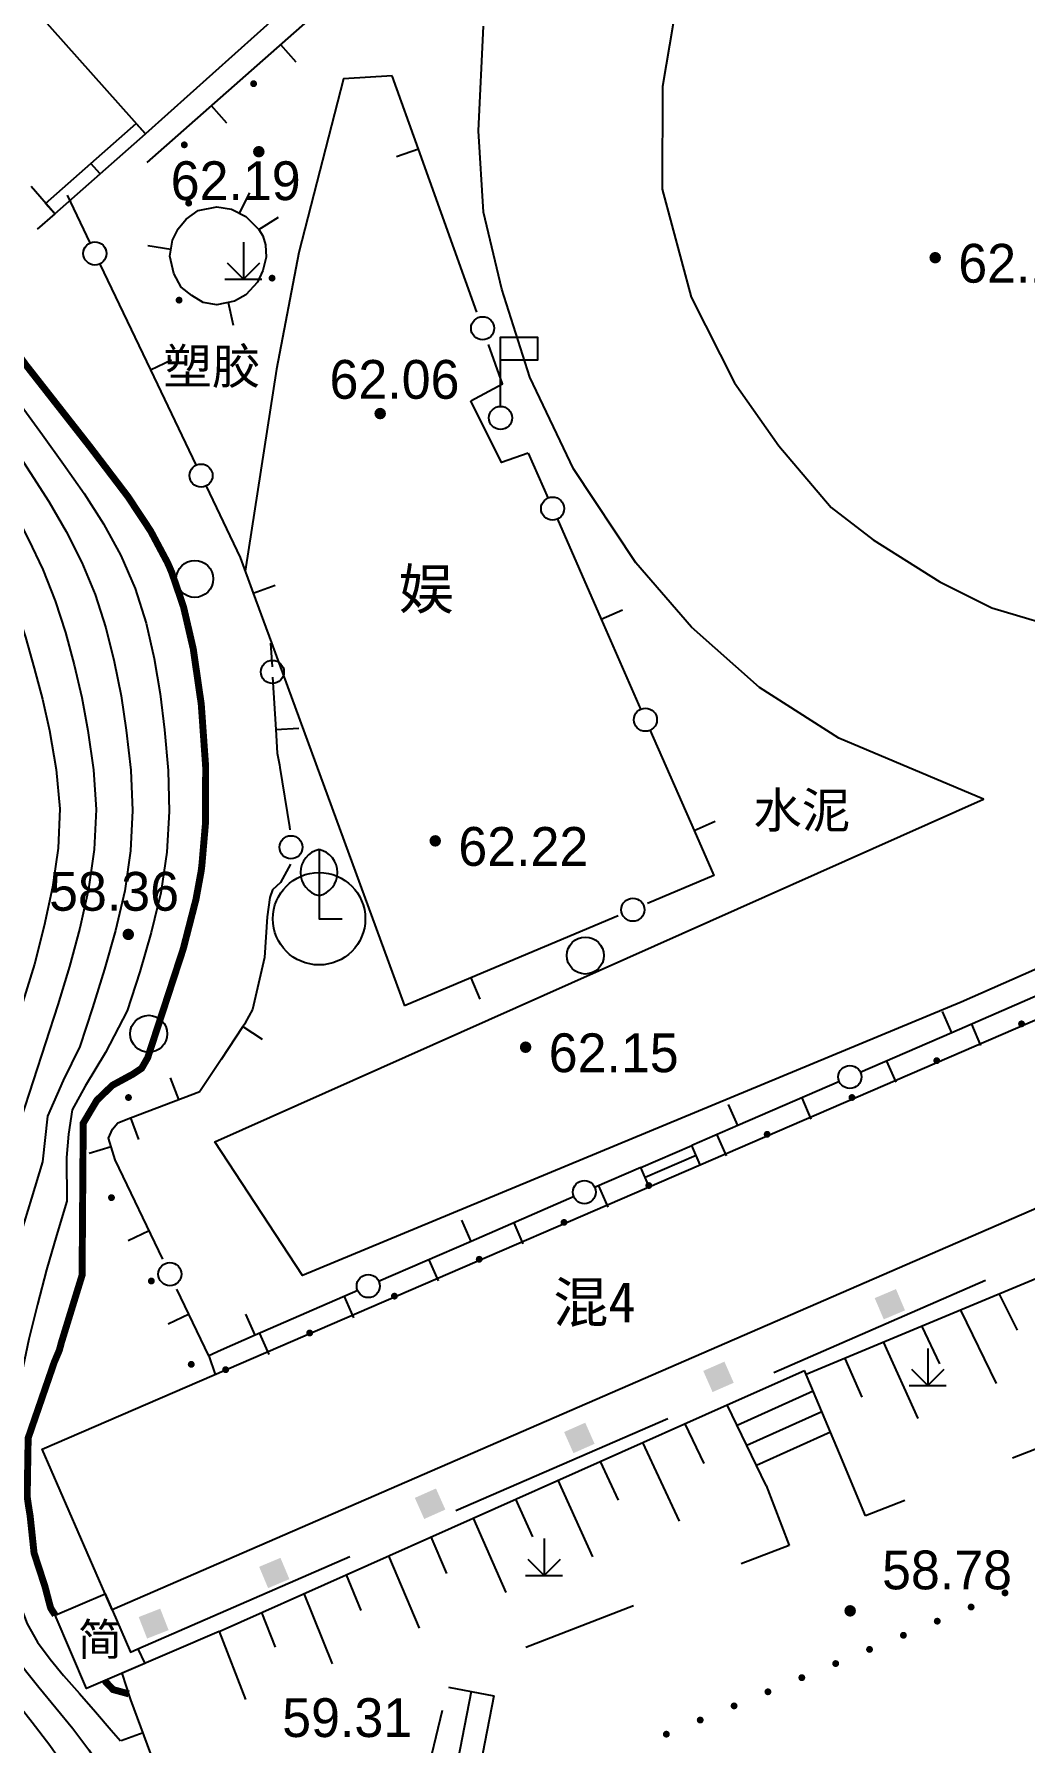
# Model space of a CAD drawing. Header units: metres. Extents: x 36500 to 80772748, y -35000 to 5806266.
# Drawn here: x 40382541.4 to 40382584.2, y 2902314.1 to 2902388.1 of the extents above; entities that cross this region are included whole.
import ezdxf
from ezdxf.enums import TextEntityAlignment as Align

# ---------------------------------------------------------------- set-up
doc = ezdxf.new("R2010")
doc.units = ezdxf.units.M
doc.header["$LTSCALE"] = 10
for name, pattern in [('2', [0]), ('236', [1.5, 1, -0.5]), ('243432', [0]), ('399400', [0]), ('563', [1, 0.5, -0.5]), ('815', [0]), ('816', [0])]:
    doc.linetypes.add(name, pattern=pattern)
doc.layers.add('dx', color=252, linetype='Continuous')
doc.styles.add('DMZD', font='')
doc.styles.add('GKXD', font='')
doc.styles.add('JMHT', font='simhei.ttf')
doc.styles.add('JMXD', font='')
doc.styles.add('JTXD', font='')
doc.styles.get('DMZD').set_extended_font_data('方正中等线简体')
doc.styles.get('GKXD').set_extended_font_data('SimSun')
doc.styles.get('JMXD').set_extended_font_data('SimSun')
doc.styles.get('JTXD').set_extended_font_data('SimSun')
doc.linetypes.add('120', pattern='A,0,[149,SSAAA.SHX,S=0.1,R=0,X=0,Y=0],-0.8', length=0.8)

# ---------------------------------------------------------------- blocks, each defined once
blk = doc.blocks.new('9372010')
at = {"color": 0, "linetype": 'Continuous', "flags": 128}
blk.add_lwpolyline([(0, 3), (0, 0), (1, 0)], dxfattribs=at)
at = {"color": 0, "linetype": 'Continuous'}
for centre, start, end in [((0.225, 2), 102.68038, 257.31962), ((-0.225, 2), 282.68038, 437.31962)]:
    blk.add_arc(centre, 1.025, start, end, dxfattribs=at)
blk = doc.blocks.new('937100')
at = {"color": 0, "linetype": 'Continuous', "lineweight": -3}
blk.add_circle((0, 0), 0.8, dxfattribs=at)
blk = doc.blocks.new('954200')
at = {"color": 0, "linetype": 'Continuous', "lineweight": -3, "flags": 128}
for points in [[(0, 1.6), (0, 0), (0.707, 0.707)], [(-0.8, 0), (0.8, 0)], [(-0.707, 0.707), (0, 0)]]:
    blk.add_lwpolyline(points, dxfattribs=at)
blk = doc.blocks.new('931300')
at = {"color": 0, "linetype": 'Continuous', "lineweight": -3}
blk.add_circle((0, 0), 0.8, dxfattribs=at)
blk = doc.blocks.new('2120110')
at = {"color": 0, "style": 'JMHT'}
blk.add_text('简', height=1.4, dxfattribs=at).set_placement((0, 0), align=Align.MIDDLE_CENTER)
blk = doc.blocks.new('6452110')
at = {"linetype": '2'}
h = blk.add_hatch(color=0, dxfattribs=at)
edge = h.paths.add_edge_path(flags=0)
edge.add_arc((0, 0.85), 0.15, 0, 360)
blk = doc.blocks.new('6452120')
at = {"color": 0, "linetype": 'Continuous', "flags": 128}
blk.add_lwpolyline([(0, 0), (0, 1)], dxfattribs=at)
blk = doc.blocks.new('2382010')
at = {"linetype": '2'}
blk.add_hatch(color=0, dxfattribs=at).paths.add_polyline_path([(-0.5, -0.5), (0.5, -0.5), (0.5, 0.5), (-0.5, 0.5)])
blk = doc.blocks.new('361700')
at = {"color": 0, "linetype": 'Continuous', "lineweight": -3, "flags": 128}
blk.add_lwpolyline([(0, 0.5), (0, 3.5), (1.6, 3.5), (1.6, 2.5), (0, 2.5)], dxfattribs=at)
at = {"color": 0, "linetype": 'Continuous', "lineweight": -3}
blk.add_circle((0, 0), 0.5, dxfattribs=at)
blk = doc.blocks.new('3450010')
at = {"color": 0, "linetype": 'Continuous', "flags": 128}
blk.add_lwpolyline([(0, 0), (0, 2)], dxfattribs=at)
blk = doc.blocks.new('gc200')
at = {"linetype": '2'}
h = blk.add_hatch(color=0, dxfattribs=at)
edge = h.paths.add_edge_path(flags=0)
edge.add_arc((0, 0), 0.25, 0, 360)

msp = doc.modelspace()

# ---------------------------------------------------------------- hatches: boundary and pattern name
at = {"layer": 'dx', "linetype": '2'}
h = msp.add_hatch(color=252, dxfattribs=at)
edge = h.paths.add_edge_path(flags=0)
edge.add_arc((40382550.843, 2902385.959), 0.15, 0, 360)
h = msp.add_hatch(color=252, dxfattribs=at)
edge = h.paths.add_edge_path(flags=0)
edge.add_arc((40382547.845, 2902383.311), 0.15, 0, 360)
h = msp.add_hatch(color=252, dxfattribs=at)
edge = h.paths.add_edge_path(flags=0)
edge.add_arc((40382548.034, 2902380.788), 0.15, 0, 360)
h = msp.add_hatch(color=252, dxfattribs=at)
edge = h.paths.add_edge_path(flags=0)
edge.add_arc((40382551.643, 2902377.541), 0.15, 0, 360)
h = msp.add_hatch(color=252, dxfattribs=at)
edge = h.paths.add_edge_path(flags=0)
edge.add_arc((40382547.619, 2902376.588), 0.15, 0, 360)
at = {"layer": 'dx', "linetype": '399400'}
h = msp.add_hatch(color=252, dxfattribs=at)
edge = h.paths.add_edge_path(flags=0)
edge.add_arc((40382581.888, 2902320.004), 0.15, 0, 360)
h = msp.add_hatch(color=252, dxfattribs=at)
edge = h.paths.add_edge_path(flags=0)
edge.add_arc((40382583.353, 2902320.616), 0.15, 0, 360)
h = msp.add_hatch(color=252, dxfattribs=at)
edge = h.paths.add_edge_path(flags=0)
edge.add_arc((40382580.423, 2902319.392), 0.15, 0, 360)
h = msp.add_hatch(color=252, dxfattribs=at)
edge = h.paths.add_edge_path(flags=0)
edge.add_arc((40382578.958, 2902318.781), 0.15, 0, 360)
h = msp.add_hatch(color=252, dxfattribs=at)
edge = h.paths.add_edge_path(flags=0)
edge.add_arc((40382577.493, 2902318.169), 0.15, 0, 360)
h = msp.add_hatch(color=252, dxfattribs=at)
edge = h.paths.add_edge_path(flags=0)
edge.add_arc((40382576.028, 2902317.557), 0.15, 0, 360)
h = msp.add_hatch(color=252, dxfattribs=at)
edge = h.paths.add_edge_path(flags=0)
edge.add_arc((40382573.097, 2902316.334), 0.15, 0, 360)
h = msp.add_hatch(color=252, dxfattribs=at)
edge = h.paths.add_edge_path(flags=0)
edge.add_arc((40382574.562, 2902316.946), 0.15, 0, 360)
h = msp.add_hatch(color=252, dxfattribs=at)
edge = h.paths.add_edge_path(flags=0)
edge.add_arc((40382571.632, 2902315.723), 0.15, 0, 360)
h = msp.add_hatch(color=252, dxfattribs=at)
edge = h.paths.add_edge_path(flags=0)
edge.add_arc((40382570.167, 2902315.111), 0.15, 0, 360)
h = msp.add_hatch(color=252, dxfattribs=at)
edge = h.paths.add_edge_path(flags=0)
edge.add_arc((40382568.702, 2902314.499), 0.15, 0, 360)

# ---------------------------------------------------------------- linework, layer by layer
at = {"layer": 'dx', "color": 252, "linetype": '816', "lineweight": -3, "flags": 128}
for points in [[(40382547.866, 2902428.315), (40382546.871, 2902427.848), (40382546.826, 2902427.827), (40382546.793, 2902427.813), (40382545.766, 2902427.294), (40382545.724, 2902427.268), (40382545.697, 2902427.251), (40382545.022, 2902426.734), (40382544.984, 2902426.701), (40382544.958, 2902426.677), (40382544.129, 2902425.81), (40382544.096, 2902425.772), (40382544.092, 2902425.767), (40382543.305, 2902424.788), (40382542.793, 2902423.991), (40382542.77, 2902423.947), (40382542.767, 2902423.941), (40382542.527, 2902423.394), (40382542.056, 2902421.859), (40382542.044, 2902421.81), (40382542.043, 2902421.809), (40382541.66, 2902420.307), (40382541.647, 2902420.259), (40382541.629, 2902420.197), (40382541.595, 2902420.074), (40382541.013, 2902418.307), (40382540.573, 2902417.32), (40382540.542, 2902417.264), (40382540.376, 2902416.99), (40382538.972, 2902415.138), (40382538.94, 2902415.095), (40382538.912, 2902415.058), (40382538.642, 2902414.696), (40382538.006, 2902413.926), (40382537.971, 2902413.89), (40382537.939, 2902413.859), (40382537.828, 2902413.757), (40382537.178, 2902413.276), (40382536.505, 2902412.942), (40382536.458, 2902412.925), (40382536.415, 2902412.909), (40382535.985, 2902412.784), (40382534.441, 2902412.579), (40382534.391, 2902412.575), (40382531.477, 2902412.793), (40382530.366, 2902412.819), (40382529.741, 2902412.664), (40382529.21, 2902412.412), (40382528.672, 2902411.999), (40382528.226, 2902411.548), (40382527.644, 2902410.986), (40382527.187, 2902410.493), (40382526.641, 2902409.968), (40382526.172, 2902409.486), (40382525.641, 2902409.059), (40382525.121, 2902408.615), (40382524.647, 2902408.121), (40382524.229, 2902407.577), (40382523.876, 2902406.99), (40382523.553, 2902406.389), (40382523.166, 2902405.511), (40382522.908, 2902404.583), (40382522.793, 2902403.626), (40382522.804, 2902402.666), (40382522.943, 2902401.712), (40382523.157, 2902400.771), (40382523.391, 2902399.833), (40382523.68, 2902398.91), (40382523.962, 2902397.986), (40382524.243, 2902397.061), (40382524.525, 2902396.137), (40382524.803, 2902395.211), (40382525.086, 2902394.286), (40382525.895, 2902391.749), (40382526.74, 2902389.225), (40382527.631, 2902386.716), (40382528.677, 2902384.268), (40382529.924, 2902381.918), (40382531.253, 2902379.616), (40382532.653, 2902377.354), (40382533.201, 2902376.499), (40382533.76, 2902375.652), (40382534.331, 2902374.812), (40382534.914, 2902373.982), (40382535.465, 2902373.182), (40382536.246, 2902372.03), (40382536.973, 2902370.843), (40382537.665, 2902369.637), (40382538.298, 2902368.403), (40382538.923, 2902367.164), (40382539.487, 2902365.897), (40382540.031, 2902364.617), (40382540.528, 2902363.315), (40382540.968, 2902361.993), (40382541.353, 2902360.653), (40382541.715, 2902359.309), (40382542.007, 2902357.949), (40382542.301, 2902356.269), (40382542.454, 2902354.569), (40382542.384, 2902352.862), (40382542.148, 2902351.17), (40382541.785, 2902349.5), (40382541.362, 2902347.845), (40382540.862, 2902346.21), (40382540.343, 2902344.58), (40382539.82, 2902342.953), (40382539.279, 2902341.331), (40382538.738, 2902339.709), (40382538.174, 2902337.998), (40382537.611, 2902336.287), (40382537.047, 2902334.577), (40382536.535, 2902332.85), (40382536.066, 2902331.111), (40382535.686, 2902329.351), (40382535.433, 2902327.567), (40382535.324, 2902325.77), (40382535.419, 2902323.976), (40382535.581, 2902323.04), (40382535.79, 2902322.117), (40382536.073, 2902321.213), (40382536.409, 2902320.334), (40382536.786, 2902319.466), (40382537.238, 2902318.637), (40382537.72, 2902317.815), (40382538.266, 2902317.029), (40382538.834, 2902316.257), (40382539.413, 2902315.493), (40382540.244, 2902314.405), (40382541.043, 2902313.295), (40382541.777, 2902312.144), (40382542.383, 2902310.925), (40382542.898, 2902309.667), (40382543.362, 2902308.387)], [(40382548.069, 2902427.808), (40382547.897, 2902427.725), (40382547.856, 2902427.697), (40382547.847, 2902427.69), (40382547.808, 2902427.659), (40382547.468, 2902427.224), (40382547.441, 2902427.181), (40382547.435, 2902427.17), (40382547.305, 2902426.956), (40382547.282, 2902426.912), (40382547.275, 2902426.897), (40382547.126, 2902426.472), (40382547.115, 2902426.423), (40382547.112, 2902426.408), (40382547.032, 2902425.411), (40382547.026, 2902425.362), (40382547.023, 2902425.333), (40382546.847, 2902424.603), (40382546.831, 2902424.556), (40382546.825, 2902424.537), (40382546.372, 2902423.373), (40382546.353, 2902423.326), (40382546.312, 2902423.229), (40382545.497, 2902421.287), (40382544.638, 2902419.371), (40382544.214, 2902418.663), (40382544.152, 2902418.582), (40382544.139, 2902418.566), (40382544.108, 2902418.528), (40382542.979, 2902417.464), (40382542.942, 2902417.43), (40382542.92, 2902417.409), (40382542.185, 2902416.658), (40382542.151, 2902416.622), (40382542.144, 2902416.615), (40382540.761, 2902415.169), (40382540.727, 2902415.133), (40382540.701, 2902415.105), (40382539.636, 2902413.978), (40382539.6, 2902413.943), (40382539.574, 2902413.917), (40382538.561, 2902413.016), (40382537.754, 2902412.429), (40382537.711, 2902412.404), (40382537.695, 2902412.393), (40382537.609, 2902412.343), (40382536.339, 2902411.751), (40382536.293, 2902411.732), (40382533.328, 2902411.567), (40382531.603, 2902411.448), (40382531.004, 2902411.349), (40382530.432, 2902411.139), (40382529.868, 2902410.88), (40382529.532, 2902410.549), (40382528.823, 2902409.967), (40382528.23, 2902409.51), (40382527.716, 2902409.022), (40382527.168, 2902408.636), (40382526.64, 2902408.215), (40382526.166, 2902407.73), (40382525.749, 2902407.194), (40382525.381, 2902406.627), (40382525.034, 2902406.049), (40382524.616, 2902405.237), (40382524.348, 2902404.36), (40382524.257, 2902403.444), (40382524.313, 2902402.53), (40382524.48, 2902401.625), (40382524.71, 2902400.732), (40382524.938, 2902399.837), (40382525.204, 2902398.951), (40382525.454, 2902398.062), (40382525.703, 2902397.173), (40382525.952, 2902396.284), (40382526.211, 2902395.396), (40382526.482, 2902394.512), (40382527.324, 2902391.988), (40382528.216, 2902389.483), (40382529.142, 2902386.988), (40382530.181, 2902384.538), (40382531.369, 2902382.161), (40382532.62, 2902379.821), (40382533.958, 2902377.526), (40382534.51, 2902376.646), (40382535.084, 2902375.781), (40382535.68, 2902374.931), (40382536.3, 2902374.101), (40382536.605, 2902373.624), (40382537.449, 2902372.446), (40382538.245, 2902371.237), (40382539.014, 2902370.013), (40382539.738, 2902368.766), (40382540.452, 2902367.514), (40382541.107, 2902366.231), (40382541.721, 2902364.922), (40382542.259, 2902363.576), (40382542.708, 2902362.196), (40382543.082, 2902360.794), (40382543.412, 2902359.385), (40382543.669, 2902357.961), (40382543.918, 2902356.253), (40382544.031, 2902354.529), (40382543.95, 2902352.801), (40382543.707, 2902351.089), (40382543.327, 2902349.401), (40382542.88, 2902347.73), (40382542.366, 2902346.077), (40382541.837, 2902344.428), (40382541.308, 2902342.78), (40382540.767, 2902341.136), (40382540.227, 2902339.491), (40382539.704, 2902337.856), (40382539.181, 2902336.22), (40382538.658, 2902334.585), (40382538.186, 2902332.935), (40382537.75, 2902331.274), (40382537.391, 2902329.595), (40382537.145, 2902327.896), (40382537.008, 2902326.186), (40382537.043, 2902324.476), (40382537.143, 2902323.551), (40382537.278, 2902322.635), (40382537.484, 2902321.733), (40382537.731, 2902320.849), (40382538.028, 2902319.974), (40382538.401, 2902319.131), (40382538.828, 2902318.301), (40382539.344, 2902317.514), (40382539.902, 2902316.754), (40382540.482, 2902316.011), (40382541.268, 2902315.023), (40382542.03, 2902314.02), (40382542.743, 2902312.985), (40382543.359, 2902311.899), (40382543.896, 2902310.774), (40382544.383, 2902309.623)], [(40382546.69, 2902418.128), (40382546.548, 2902418.094), (40382545.62, 2902417.881), (40382545.575, 2902417.864), (40382545.531, 2902417.846), (40382545.272, 2902417.71), (40382544.691, 2902417.245), (40382543.767, 2902416.213), (40382543.734, 2902416.174), (40382543.723, 2902416.16), (40382542.893, 2902415.159), (40382542.86, 2902415.122), (40382542.834, 2902415.091), (40382542.702, 2902414.941), (40382541.39, 2902413.565), (40382541.354, 2902413.531), (40382541.314, 2902413.491), (40382540.216, 2902412.515), (40382539.227, 2902411.772), (40382539.18, 2902411.741), (40382539.153, 2902411.724), (40382538.942, 2902411.592), (40382537.207, 2902410.697), (40382537.162, 2902410.675), (40382535.084, 2902410.598), (40382534.62, 2902410.538), (40382532.917, 2902410.428), (40382532.398, 2902410.307), (40382531.673, 2902410.06), (40382531.122, 2902409.808), (40382530.608, 2902409.493), (40382529.92, 2902409.052), (40382529.261, 2902408.558), (40382528.695, 2902408.212), (40382528.159, 2902407.814), (40382527.685, 2902407.339), (40382527.269, 2902406.812), (40382526.886, 2902406.263), (40382526.516, 2902405.708), (40382526.066, 2902404.964), (40382525.787, 2902404.137), (40382525.72, 2902403.261), (40382525.821, 2902402.394), (40382526.017, 2902401.538), (40382526.262, 2902400.694), (40382526.486, 2902399.841), (40382526.728, 2902398.992), (40382526.946, 2902398.138), (40382527.163, 2902397.284), (40382527.38, 2902396.43), (40382527.618, 2902395.581), (40382527.878, 2902394.738), (40382528.753, 2902392.227), (40382529.692, 2902389.74), (40382530.654, 2902387.261), (40382531.684, 2902384.809), (40382532.815, 2902382.405), (40382533.987, 2902380.026), (40382535.264, 2902377.698), (40382535.819, 2902376.793), (40382536.408, 2902375.911), (40382537.03, 2902375.051), (40382537.686, 2902374.219), (40382537.746, 2902374.065), (40382538.652, 2902372.863), (40382539.516, 2902371.63), (40382540.362, 2902370.388), (40382541.177, 2902369.129), (40382541.981, 2902367.864), (40382542.727, 2902366.564), (40382543.411, 2902365.226), (40382543.99, 2902363.836), (40382544.448, 2902362.399), (40382544.812, 2902360.936), (40382545.109, 2902359.46), (40382545.331, 2902357.972), (40382545.535, 2902356.237), (40382545.609, 2902354.489), (40382545.516, 2902352.74), (40382545.267, 2902351.007), (40382544.869, 2902349.302), (40382544.398, 2902347.615), (40382543.87, 2902345.944), (40382543.332, 2902344.276), (40382542.608, 2902342.806), (40382541.933, 2902341.262), (40382541.716, 2902339.273), (40382541.234, 2902337.713), (40382540.752, 2902336.153), (40382540.269, 2902334.594), (40382539.838, 2902333.019), (40382539.433, 2902331.437), (40382539.097, 2902329.84), (40382538.857, 2902328.224), (40382538.692, 2902326.602), (40382538.668, 2902324.976), (40382538.704, 2902324.061), (40382538.767, 2902323.153), (40382538.895, 2902322.252), (40382539.052, 2902321.364), (40382539.271, 2902320.483), (40382539.564, 2902319.625), (40382539.936, 2902318.786), (40382540.422, 2902317.999), (40382540.97, 2902317.25), (40382541.551, 2902316.528), (40382542.291, 2902315.641), (40382543.016, 2902314.744), (40382543.71, 2902313.827), (40382544.335, 2902312.873), (40382544.894, 2902311.88), (40382545.403, 2902310.858)], [(40382546.273, 2902415.924), (40382546.03, 2902415.771), (40382544.928, 2902415.08), (40382544.887, 2902415.052), (40382544.462, 2902414.729), (40382541.862, 2902412.324), (40382540.952, 2902411.587), (40382540.864, 2902411.526), (40382540.852, 2902411.518), (40382540.344, 2902411.206), (40382539.185, 2902410.507), (40382539.144, 2902410.477), (40382539.125, 2902410.463), (40382538.883, 2902410.278), (40382538.27, 2902409.851), (40382538.227, 2902409.829), (40382538.008, 2902409.721), (40382537.295, 2902409.534), (40382535.935, 2902409.303), (40382535.711, 2902409.284), (40382535.264, 2902409.258), (40382534.486, 2902409.147), (40382533.984, 2902409.153), (40382533.414, 2902409.127), (40382532.816, 2902409.022), (40382532.095, 2902408.823), (40382531.441, 2902408.582), (40382530.808, 2902408.232), (40382530.222, 2902407.789), (40382529.678, 2902407.414), (40382529.205, 2902406.948), (40382528.79, 2902406.429), (40382528.391, 2902405.899), (40382527.997, 2902405.368), (40382527.516, 2902404.69), (40382527.227, 2902403.913), (40382527.184, 2902403.079), (40382527.33, 2902402.258), (40382527.554, 2902401.452), (40382527.814, 2902400.655), (40382528.034, 2902399.845), (40382528.251, 2902399.033), (40382528.438, 2902398.215), (40382528.622, 2902397.396), (40382528.807, 2902396.577), (40382529.026, 2902395.767), (40382529.275, 2902394.964), (40382530.181, 2902392.465), (40382531.168, 2902389.998), (40382532.165, 2902387.534), (40382533.188, 2902385.079), (40382534.261, 2902382.649), (40382535.354, 2902380.231), (40382536.569, 2902377.87), (40382537.128, 2902376.94), (40382537.732, 2902376.041), (40382538.379, 2902375.171), (40382538.886, 2902374.506), (40382539.855, 2902373.28), (40382540.788, 2902372.024), (40382541.711, 2902370.763), (40382542.616, 2902369.493), (40382543.509, 2902368.213), (40382544.346, 2902366.898), (40382545.101, 2902365.531), (40382545.722, 2902364.096), (40382546.188, 2902362.602), (40382546.541, 2902361.077), (40382546.806, 2902359.536), (40382546.994, 2902357.984), (40382547.152, 2902356.22), (40382547.186, 2902354.449), (40382547.082, 2902352.68), (40382546.827, 2902350.926), (40382546.411, 2902349.202), (40382545.916, 2902347.5), (40382545.374, 2902345.811), (40382544.431, 2902344.019), (40382543.558, 2902342.553), (40382542.999, 2902341.536), (40382542.831, 2902340.483), (40382542.753, 2902339.471), (40382542.764, 2902337.571), (40382542.322, 2902336.087), (40382541.88, 2902334.602), (40382541.489, 2902333.104), (40382541.117, 2902331.6), (40382540.802, 2902330.084), (40382540.569, 2902328.553), (40382540.376, 2902327.017), (40382540.292, 2902325.476), (40382540.266, 2902324.572), (40382540.255, 2902323.67), (40382540.306, 2902322.772), (40382540.374, 2902321.879), (40382540.513, 2902320.991), (40382540.727, 2902320.12), (40382541.044, 2902319.272), (40382541.5, 2902318.483), (40382542.038, 2902317.747), (40382542.62, 2902317.045), (40382543.315, 2902316.259), (40382544.003, 2902315.468), (40382544.676, 2902314.668), (40382545.088, 2902314.214)]]:
    msp.add_lwpolyline(points, dxfattribs=at)
at = {"layer": 'dx', "color": 252, "linetype": '815', "lineweight": -3, "const_width": 0.3, "flags": 128}
for points in [[(40382542.257, 2902319.655), (40382542.074, 2902319.941), (40382542.046, 2902320.018), (40382541.816, 2902320.895), (40382541.345, 2902322.341), (40382541.173, 2902323.963), (40382541.11, 2902324.346), (40382541.047, 2902324.782), (40382541.089, 2902327.321), (40382542.219, 2902330.604), (40382542.439, 2902331.123), (40382542.523, 2902331.443), (40382543.422, 2902334.367), (40382543.472, 2902340.953), (40382544.061, 2902341.944), (40382544.735, 2902342.594), (40382545.598, 2902343.064), (40382546, 2902343.33), (40382546.26, 2902343.787), (40382547.799, 2902348.5), (40382548.35, 2902350.644), (40382548.565, 2902351.817), (40382548.602, 2902352.081), (40382548.762, 2902353.949), (40382548.769, 2902356.382), (40382548.579, 2902359.089), (40382548.232, 2902361.489), (40382547.812, 2902363.303), (40382547.304, 2902364.793), (40382547.202, 2902365.034), (40382547.112, 2902365.234), (40382546.386, 2902366.596), (40382545.404, 2902368.082), (40382543.767, 2902370.235), (40382540.98, 2902373.796), (40382540.848, 2902373.978), (40382540.718, 2902374.16), (40382539.749, 2902375.263), (40382538.803, 2902376.501), (40382538.658, 2902376.714), (40382537.829, 2902378.119), (40382536.768, 2902380.323), (40382533.223, 2902388.904), (40382533.117, 2902389.156), (40382531.816, 2902392.185), (40382530.836, 2902394.658), (40382530.327, 2902396.296), (40382530.289, 2902396.448), (40382529.784, 2902399.036), (40382529.447, 2902400.389), (40382529.422, 2902400.467), (40382528.903, 2902401.874), (40382528.661, 2902402.8), (40382528.654, 2902402.851), (40382528.647, 2902402.898), (40382528.62, 2902403.41), (40382528.71, 2902403.949), (40382528.726, 2902403.995), (40382528.739, 2902404.029), (40382528.896, 2902404.331), (40382529.58, 2902405.149), (40382529.614, 2902405.188), (40382530.721, 2902406.555), (40382531.25, 2902407.064), (40382531.288, 2902407.093), (40382531.363, 2902407.149), (40382531.599, 2902407.3), (40382532.379, 2902407.643), (40382533.535, 2902407.914), (40382536.004, 2902408.157), (40382536.107, 2902408.165), (40382536.144, 2902408.168), (40382537.406, 2902408.313), (40382538.212, 2902408.537), (40382538.258, 2902408.555), (40382538.292, 2902408.569), (40382538.647, 2902408.742), (40382539.612, 2902409.381), (40382539.653, 2902409.412), (40382541.318, 2902410.707), (40382545.289, 2902414.09), (40382546.052, 2902414.754)], [(40382545.444, 2902316.244), (40382544.765, 2902316.428), (40382544.4, 2902316.813)]]:
    msp.add_lwpolyline(points, dxfattribs=at)
at = {"layer": 'dx', "color": 252, "linetype": 'Continuous', "lineweight": -3, "flags": 128}
for points in [[(40382560.195, 2902413.289), (40382564.475, 2902404.591), (40382564.957, 2902403.948), (40382565.071, 2902403.237), (40382565.003, 2902402.594), (40382564.085, 2902400.621), (40382562.774, 2902398.042), (40382561.957, 2902396.442), (40382546.217, 2902382.54)], [(40382569.298, 2902390.37), (40382568.538, 2902385.844), (40382568.519, 2902381.399), (40382569.778, 2902376.717), (40382571.651, 2902373.009), (40382573.575, 2902370.276), (40382575.836, 2902367.612), (40382577.646, 2902366.212), (40382580.534, 2902364.398), (40382582.784, 2902363.265), (40382586.373, 2902362.193), (40382590, 2902361.648), (40382595.814, 2902361.997), (40382600.815, 2902363.92), (40382634.131, 2902378.256), (40382649.078, 2902384.452), (40382652.864, 2902387.053), (40382655.584, 2902389.383)], [(40382662.617, 2902382.022), (40382642.17, 2902372.983), (40382581.459, 2902346.196), (40382552.957, 2902334.363), (40382549.173, 2902340.145), (40382582.419, 2902354.986), (40382576.163, 2902357.622), (40382572.728, 2902359.82), (40382569.796, 2902362.423), (40382567.387, 2902365.22), (40382564.687, 2902369.291), (40382562.794, 2902373.247), (40382561.583, 2902377.057), (40382560.787, 2902380.39), (40382560.571, 2902383.914), (40382560.796, 2902388.451)], [(40382552.011, 2902387.657), (40382552.673, 2902386.908)], [(40382557.971, 2902383.125), (40382556.834, 2902386.298)], [(40382549.013, 2902385.009), (40382549.675, 2902384.26)], [(40382541.845, 2902380.768), (40382545.768, 2902384.233)], [(40382542.242, 2902380.318), (40382546.165, 2902383.783)], [(40382546.165, 2902383.783), (40382545.768, 2902384.233)], [(40382557.971, 2902383.125), (40382557.03, 2902382.787)], [(40382560.499, 2902376.074), (40382557.971, 2902383.125)], [(40382542.242, 2902380.318), (40382541.216, 2902381.506)], [(40382542.773, 2902381.126), (40382543.757, 2902379.066)], [(40382550.227, 2902380.353), (40382550.685, 2902381.241)], [(40382542.242, 2902380.318), (40382541.485, 2902379.665)], [(40382542.242, 2902380.318), (40382541.845, 2902380.768)], [(40382551.069, 2902379.648), (40382551.917, 2902380.179)], [(40382547.261, 2902378.774), (40382546.274, 2902378.934)], [(40382544.195, 2902378.15), (40382546.382, 2902373.571)], [(40382549.749, 2902376.487), (40382549.956, 2902375.508)], [(40382560.236, 2902372.235), (40382561.616, 2902372.958), (40382561.004, 2902374.664)], [(40382546.382, 2902373.571), (40382547.284, 2902374.002)], [(40382546.382, 2902373.571), (40382548.35, 2902369.451)], [(40382562.728, 2902369.957), (40382563.589, 2902367.998)], [(40382548.787, 2902368.535), (40382550.262, 2902365.447), (40382550.83, 2902363.896)], [(40382563.971, 2902367.127), (40382565.883, 2902362.773)], [(40382550.83, 2902363.896), (40382551.769, 2902364.24)], [(40382550.83, 2902363.896), (40382551.615, 2902361.752)], [(40382565.883, 2902362.773), (40382566.799, 2902363.176)], [(40382565.883, 2902362.773), (40382567.604, 2902358.855)], [(40382551.581, 2902361.739), (40382551.641, 2902360.718)], [(40382551.668, 2902360.264), (40382551.803, 2902357.995)], [(40382551.803, 2902357.995), (40382552.801, 2902358.054)], [(40382551.803, 2902357.995), (40382551.864, 2902356.974)], [(40382567.987, 2902357.985), (40382569.899, 2902353.631)], [(40382551.864, 2902356.974), (40382551.961, 2902356.475), (40382551.985, 2902356.353), (40382552.397, 2902353.786), (40382552.407, 2902353.647)], [(40382569.899, 2902353.631), (40382570.76, 2902351.672), (40382567.89, 2902350.464)], [(40382569.899, 2902353.631), (40382570.815, 2902354.033)], [(40382552.436, 2902352.169), (40382552.011, 2902351.376), (40382551.657, 2902351.049), (40382551.548, 2902350.723), (40382551.426, 2902349.893), (40382551.317, 2902348.124), (40382550.789, 2902345.881), (40382550.483, 2902345.299), (40382550.459, 2902345.255), (40382550.458, 2902345.253), (40382550.434, 2902345.209), (40382550.384, 2902345.133)], [(40382566.614, 2902349.927), (40382560.237, 2902347.241)], [(40382560.237, 2902347.241), (40382557.367, 2902346.033)], [(40382560.237, 2902347.241), (40382560.625, 2902346.32)], [(40382585.456, 2902346.783), (40382581.049, 2902344.868)], [(40382581.049, 2902344.868), (40382580.65, 2902345.785)], [(40382550.384, 2902345.133), (40382549.748, 2902344.165), (40382549.434, 2902343.712), (40382548.511, 2902342.33)], [(40382550.384, 2902345.133), (40382551.22, 2902344.584)], [(40382581.049, 2902344.868), (40382577.082, 2902343.144)], [(40382545.513, 2902341.185), (40382548.511, 2902342.33)], [(40382576.2, 2902342.761), (40382571.793, 2902340.846)], [(40382571.793, 2902340.846), (40382571.395, 2902341.763)], [(40382546.913, 2902335.059), (40382544.85, 2902339.372), (40382544.566, 2902340.306), (40382544.733, 2902340.689), (40382544.963, 2902340.975), (40382545.513, 2902341.185)], [(40382545.513, 2902341.185), (40382545.87, 2902340.251)], [(40382571.793, 2902340.846), (40382569.81, 2902339.984)], [(40382567.602, 2902339.033), (40382569.81, 2902339.984)], [(40382567.783, 2902338.615), (40382569.99, 2902339.568)], [(40382570.17, 2902339.151), (40382569.81, 2902339.984)], [(40382567.602, 2902339.033), (40382565.598, 2902338.162)], [(40382567.963, 2902338.197), (40382567.602, 2902339.033)], [(40382564.708, 2902337.774), (40382560.256, 2902335.837)], [(40382560.256, 2902335.837), (40382559.857, 2902336.754)], [(40382591.439, 2902337.032), (40382574.755, 2902330.068)], [(40382560.256, 2902335.837), (40382556.249, 2902334.093)], [(40382548.912, 2902330.878), (40382547.528, 2902333.772)], [(40382555.359, 2902333.706), (40382550.907, 2902331.768)], [(40382583.097, 2902333.55), (40382583.882, 2902331.995)], [(40382581.428, 2902332.854), (40382582.973, 2902329.681)], [(40382550.907, 2902331.768), (40382550.508, 2902332.685)], [(40382579.76, 2902332.157), (40382580.519, 2902330.54)], [(40382550.907, 2902331.768), (40382549.441, 2902331.13), (40382548.912, 2902330.878)], [(40382578.091, 2902331.461), (40382579.583, 2902328.163)], [(40382576.423, 2902330.764), (40382577.156, 2902329.084)], [(40382571.336, 2902328.76), (40382574.678, 2902330.249)], [(40382576.193, 2902326.645), (40382574.678, 2902330.249)], [(40382571.761, 2902327.877), (40382575.052, 2902329.36)], [(40382549.359, 2902318.95), (40382571.336, 2902328.76)], [(40382573.018, 2902325.271), (40382571.336, 2902328.76)], [(40382572.18, 2902327.009), (40382575.426, 2902328.472)], [(40382569.505, 2902327.942), (40382570.323, 2902326.22)], [(40382572.599, 2902326.14), (40382575.799, 2902327.583)], [(40382567.673, 2902327.125), (40382569.263, 2902323.726)], [(40382565.842, 2902326.307), (40382566.614, 2902324.63)], [(40382564.01, 2902325.49), (40382565.509, 2902322.18)], [(40382562.179, 2902324.672), (40382562.905, 2902323.04)], [(40382560.347, 2902323.855), (40382561.754, 2902320.635)], [(40382558.516, 2902323.037), (40382559.196, 2902321.45)], [(40382556.685, 2902322.22), (40382558, 2902319.089)], [(40382554.853, 2902321.403), (40382555.488, 2902319.859)], [(40382553.022, 2902320.585), (40382554.245, 2902317.544)], [(40382551.19, 2902319.768), (40382551.779, 2902318.269)], [(40382549.359, 2902318.95), (40382550.49, 2902315.998)], [(40382552.295, 2902293.469), (40382551.174, 2902297.055), (40382546.688, 2902312.863), (40382545.528, 2902315.984)], [(40382560.261, 2902316.344), (40382556.057, 2902294.724)], [(40382561.242, 2902316.154), (40382557.039, 2902294.533)], [(40382546.058, 2902314.56), (40382545.12, 2902314.211)]]:
    msp.add_lwpolyline(points, dxfattribs=at)
for points in [[(40382556.608, 2902403.522), (40382561.622, 2902397.652), (40382546.165, 2902383.783), (40382540.965, 2902389.645)], [(40382551.069, 2902379.648), (40382551.247, 2902379.365), (40382551.357, 2902378.976), (40382551.394, 2902378.452), (40382551.243, 2902377.869), (40382551.014, 2902377.365), (40382550.506, 2902376.821), (40382550.018, 2902376.544), (40382549.254, 2902376.382), (40382548.666, 2902376.485), (40382548.173, 2902376.793), (40382547.704, 2902377.153), (40382547.386, 2902377.743), (40382547.216, 2902378.497), (40382547.327, 2902379.184), (40382547.577, 2902379.67), (40382547.922, 2902380.099), (40382548.449, 2902380.468), (40382549.252, 2902380.629), (40382549.889, 2902380.527), (40382550.5, 2902380.212)], [(40382544.721, 2902319.883), (40382544.419, 2902320.579), (40382541.696, 2902326.84), (40382584.341, 2902345.277), (40382587.411, 2902346.605), (40382590.437, 2902339.761)], [(40382544.721, 2902319.883), (40382545.519, 2902318.048), (40382545.837, 2902318.196), (40382546.132, 2902317.562), (40382543.619, 2902316.475), (40382542.257, 2902319.655), (40382544.419, 2902320.579)]]:
    msp.add_lwpolyline(points, close=True, dxfattribs=at)
at = {"layer": 'dx', "color": 252, "linetype": '120', "lineweight": -3, "flags": 128}
for points in [[(40382556.834, 2902386.298), (40382554.73, 2902386.176), (40382552.795, 2902378.645), (40382551.841, 2902373.599), (40382550.479, 2902364.859)], [(40382562.728, 2902369.957), (40382561.571, 2902369.556), (40382560.236, 2902372.235)], [(40382551.615, 2902361.752), (40382557.367, 2902346.033)], [(40382548.912, 2902330.878), (40382549.175, 2902330.074)], [(40382549.359, 2902318.95), (40382545.151, 2902317.138)], [(40382545.529, 2902315.984), (40382545.151, 2902317.138)]]:
    msp.add_lwpolyline(points, dxfattribs=at)
at = {"layer": 'dx', "color": 252, "linetype": '243432', "lineweight": -3, "flags": 128}
for points in [[(40382544.203, 2902382.051), (40382543.806, 2902382.501)], [(40382542.242, 2902380.318), (40382541.845, 2902380.768)]]:
    msp.add_lwpolyline(points, dxfattribs=at)
at = {"layer": 'dx', "color": 252, "linetype": '236', "lineweight": -3, "flags": 128}
msp.add_lwpolyline([(40382545.837, 2902318.196), (40382591.213, 2902337.938), (40382590.437, 2902339.761)], dxfattribs=at)
at = {"layer": 'dx', "color": 252, "linetype": '563', "lineweight": -3, "flags": 128}
for points in [[(40382592.762, 2902334.064), (40382594.127, 2902330.542), (40382577.317, 2902323.953), (40382576.193, 2902326.645)], [(40382573.018, 2902325.272), (40382574.008, 2902322.672), (40382559.343, 2902316.975), (40382554.08, 2902295.008), (40382555.076, 2902294.915)]]:
    msp.add_lwpolyline(points, dxfattribs=at)
at = {"layer": 'dx', "color": 252, "linetype": 'Continuous', "lineweight": -3}
for centre, radius in [((40382543.976, 2902378.608), 0.5), ((40382560.752, 2902375.369), 0.5), ((40382548.568, 2902368.993), 0.5), ((40382563.78, 2902367.562), 0.5), ((40382551.655, 2902360.491), 0.5), ((40382567.796, 2902358.42), 0.5), ((40382552.461, 2902352.9), 0.5), ((40382553.675, 2902349.805), 2), ((40382567.252, 2902350.195), 0.5), ((40382576.641, 2902342.953), 0.5), ((40382565.153, 2902337.968), 0.5), ((40382547.22, 2902334.416), 0.5), ((40382555.804, 2902333.9), 0.5)]:
    msp.add_circle(centre, radius, dxfattribs=at)

# ---------------------------------------------------------------- block references
at = {"layer": 'dx', "color": 252}
for name, p in [('gc200', (40382551.069, 2902383.014)), ('954200', (40382550.4, 2902377.496)), ('gc200', (40382580.334, 2902378.425)), ('361700', (40382561.527, 2902371.488)), ('gc200', (40382556.32, 2902371.676)), ('931300', (40382548.298, 2902364.517)), ('gc200', (40382558.702, 2902353.176)), ('9372010', (40382553.675, 2902349.805)), ('gc200', (40382545.421, 2902349.126)), ('937100', (40382565.196, 2902348.211)), ('931300', (40382546.304, 2902344.824)), ('gc200', (40382562.612, 2902344.242)), ('954200', (40382580.009, 2902329.598)), ('954200', (40382563.411, 2902321.366)), ('2120110', (40382544.194, 2902318.603)), ('gc200', (40382576.654, 2902319.838))]:
    msp.add_blockref(name, p, dxfattribs=at)
for name, p, rotation in [('6452110', (40382583.731, 2902346.033), 203.4848728831772), ('6452120', (40382581.897, 2902345.236), 203.4848728831772), ('6452110', (40382580.062, 2902344.439), 203.4848728831772), ('6452120', (40382578.228, 2902343.642), 203.4848728831772), ('6452120', (40382547.601, 2902341.982), 20.90869457403072), ('6452110', (40382545.733, 2902341.269), 20.90869457403072), ('6452120', (40382574.559, 2902342.048), 203.4848728831772), ('6452110', (40382576.394, 2902342.845), 203.4848728831772), ('6452120', (40382570.891, 2902340.454), 203.4848728831772), ('6452110', (40382572.725, 2902341.251), 203.4848728831772), ('6452120', (40382544.68, 2902339.931), 106.9068450376426), ('6452110', (40382545.461, 2902338.095), 115.5586593204039), ('6452120', (40382565.768, 2902338.235), 203.5169064367163), ('6452110', (40382567.602, 2902339.033), 203.5169064367163), ('6452120', (40382562.1, 2902336.639), 203.5169064367163), ('6452110', (40382563.934, 2902337.437), 203.5169064367163), ('6452120', (40382546.324, 2902336.291), 115.5586593204039), ('6452120', (40382558.432, 2902335.043), 203.5169064367163), ('6452110', (40382560.266, 2902335.841), 203.5169064367163), ('6452110', (40382547.187, 2902334.486), 115.5586593204039), ('6452120', (40382554.765, 2902333.447), 203.5169064367163), ('6452110', (40382556.598, 2902334.245), 203.5169064367163), ('2382010', (40382578.372, 2902333.114), 202.9823757427501), ('6452120', (40382548.05, 2902332.682), 115.5586593204039), ('6452110', (40382552.931, 2902332.649), 203.5169064367163), ('6452120', (40382551.097, 2902331.851), 203.5169064367163), ('6452110', (40382548.912, 2902330.878), 115.5586593204039), ('2382010', (40382570.957, 2902329.97), 203.7060752834941), ('6452110', (40382549.266, 2902331.047), 205.5586685226127), ('2382010', (40382564.937, 2902327.326), 203.8134321743705), ('2382010', (40382558.479, 2902324.476), 203.9682998895258), ('2382010', (40382551.738, 2902321.479), 202.7881389177547), ('2382010', (40382546.519, 2902319.287), 201.3477612264883), ('3450010', (40382559.279, 2902316.535), 258.9983691373658)]:
    msp.add_blockref(name, p, dxfattribs=dict(at, rotation=rotation))

# ---------------------------------------------------------------- texts
at = {"layer": 'dx', "color": 252, "style": 'DMZD'}
for s, p in [('62.19', (40382547.257, 2902382.599)), ('62.14', (40382581.334, 2902379.024)), ('62.06', (40382554.128, 2902373.996)), ('62.22', (40382559.702, 2902353.775)), ('58.36', (40382541.994, 2902351.831)), ('62.15', (40382563.612, 2902344.841)), ('58.78', (40382578.034, 2902322.45)), ('59.31', (40382552.081, 2902316.056))]:
    msp.add_text(s, height=1.68, dxfattribs=at).set_placement(p, align=Align.TOP_LEFT)
at = {"layer": 'dx', "color": 252}
for s, height, style, p in [('塑胶', 1.54, 'JTXD', (40382549.038, 2902373.73)), ('娱', 1.75, 'GKXD', (40382558.308, 2902364.084)), ('水泥', 1.54, 'JTXD', (40382574.562, 2902354.508)), ('混4', 1.75, 'JMXD', (40382565.593, 2902333.205))]:
    msp.add_text(s, height=height, dxfattribs=dict(at, style=style)).set_placement(p, align=Align.MIDDLE_CENTER)

doc.saveas('drawing.dxf')
